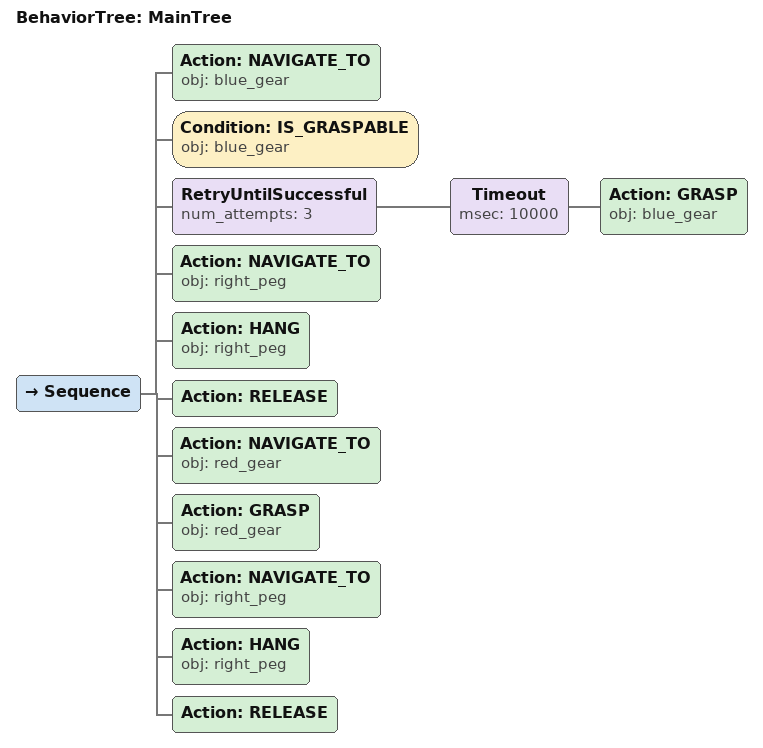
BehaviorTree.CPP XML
<root main_tree_to_execute="MainTree">
  <BehaviorTree ID="MainTree">
    <Sequence>
      <!-- Navigate to blue_gear -->
      <Action ID="NAVIGATE_TO" obj="blue_gear" />
      <!-- Check blue_gear is graspable before GRASP -->
      <Condition ID="IS_GRASPABLE" obj="blue_gear" />
      <!-- Retry GRASP blue_gear up to 3 attempts -->
      <RetryUntilSuccessful num_attempts="3">
        <!-- Timeout: GRASP blue_gear within 10s -->
        <Timeout msec="10000">
          <!-- Grasp blue_gear -->
          <Action ID="GRASP" obj="blue_gear" />
        </Timeout>
      </RetryUntilSuccessful>
      <!-- Navigate to right_peg -->
      <Action ID="NAVIGATE_TO" obj="right_peg" />
      <!-- Hang bag on right_peg -->
      <Action ID="HANG" obj="right_peg" />
      <!-- Release -->
      <Action ID="RELEASE" />
      <!-- Navigate to red_gear -->
      <Action ID="NAVIGATE_TO" obj="red_gear" />
      <!-- Grasp red_gear -->
      <Action ID="GRASP" obj="red_gear" />
      <!-- Navigate to right_peg -->
      <Action ID="NAVIGATE_TO" obj="right_peg" />
      <!-- Hang bag on right_peg -->
      <Action ID="HANG" obj="right_peg" />
      <!-- Release -->
      <Action ID="RELEASE" />
    </Sequence>
  </BehaviorTree>
</root>
